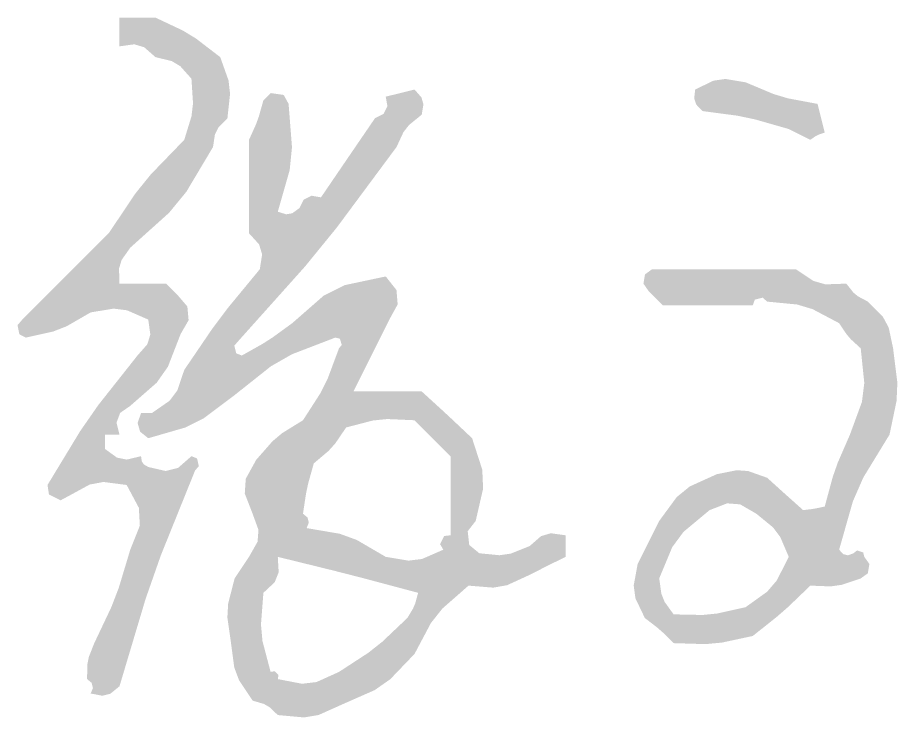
# Model space of a CAD drawing. Extents: x -37230 to 424755, y -141014 to 127947.
# Drawn here: x 47143 to 48237, y 22048 to 22919 of the extents above; entities that cross this region are included whole.
import ezdxf

# ---------------------------------------------------------------- set-up
doc = ezdxf.new("R2010")
doc.units = 0
doc.header["$LTSCALE"] = 1000
doc.header["$MEASUREMENT"] = 0

# ---------------------------------------------------------------- blocks, each defined once
blk = doc.blocks.new('1231313')
for points in [[(2275.97896, 1569.1412), (2275.98074, 1569.14329), (2275.97985, 1569.14687), (2275.97729, 1569.14787), (2275.97108, 1569.14244), (2275.96532, 1569.141), (2275.95728, 1569.14287), (2275.95521, 1569.14408), (2275.95427, 1569.14549), (2275.95395, 1569.14787), (2275.94733, 1569.1463), (2275.94279, 1569.14721), (2275.93728, 1569.1512), (2275.93728, 1569.15387), (2275.93728, 1569.1552), (2275.93728, 1569.15787), (2275.93995, 1569.15787), (2275.94128, 1569.15787), (2275.94395, 1569.15787), (2275.94256, 1569.1634), (2275.94427, 1569.16796), (2275.94895, 1569.17121), (2275.96119, 1569.18194), (2275.9664, 1569.18937), (2275.97229, 1569.20455), (2275.97598, 1569.21092), (2275.9754, 1569.21728), (2275.97062, 1569.22289), (2275.96862, 1569.22489), (2275.96762, 1569.22589), (2275.96562, 1569.22789), (2275.95695, 1569.22789), (2275.95262, 1569.22789), (2275.94395, 1569.22789), (2275.94374, 1569.23485), (2275.94494, 1569.23887), (2275.94895, 1569.24456), (2275.96691, 1569.26072), (2275.97493, 1569.27048), (2275.98729, 1569.29124), (2275.98818, 1569.29714), (2275.98977, 1569.30033), (2275.99396, 1569.30457), (2275.99519, 1569.31592), (2275.99446, 1569.32216), (2275.99063, 1569.33292), (2275.97948, 1569.34149), (2275.97334, 1569.34524), (2275.96062, 1569.35125), (2275.95395, 1569.35125), (2275.95062, 1569.35125), (2275.94395, 1569.35125), (2275.94395, 1569.34592), (2275.94395, 1569.34325), (2275.94395, 1569.33792), (2275.95084, 1569.33887), (2275.95538, 1569.33751), (2275.96062, 1569.33292), (2275.96818, 1569.33108), (2275.97211, 1569.32872), (2275.97729, 1569.32291), (2275.97802, 1569.31152), (2275.97731, 1569.30548), (2275.97396, 1569.29457), (2275.95847, 1569.27854), (2275.95136, 1569.26974), (2275.93895, 1569.25123), (2275.92294, 1569.23522), (2275.91494, 1569.22722), (2275.89894, 1569.21122), (2275.89672, 1569.20864), (2275.89757, 1569.20441), (2275.9006, 1569.20288), (2275.91318, 1569.20567), (2275.91946, 1569.20811), (2275.93061, 1569.21455), (2275.94122, 1569.2163), (2275.94743, 1569.21553), (2275.95728, 1569.21122), (2275.95824, 1569.20432), (2275.95687, 1569.19978), (2275.95228, 1569.19455), (2275.93416, 1569.17162), (2275.92576, 1569.15952), (2275.91061, 1569.13453), (2275.91128, 1569.13011), (2275.91667, 1569.12741), (2275.92061, 1569.12953), (2275.93014, 1569.13472), (2275.93652, 1569.13592), (2275.94728, 1569.13453), (2275.95293, 1569.12392), (2275.95339, 1569.11569), (2275.94895, 1569.10452), (2275.94359, 1569.08674), (2275.94022, 1569.07797), (2275.93228, 1569.06118), (2275.92977, 1569.05486), (2275.92906, 1569.05131), (2275.92894, 1569.04451), (2275.93106, 1569.04276), (2275.93166, 1569.04038), (2275.93061, 1569.03784), (2275.93601, 1569.03678), (2275.93969, 1569.0377), (2275.94395, 1569.04117), (2275.95608, 1569.08179), (2275.96311, 1569.10188)], [(2276.26736, 1569.31124), (2276.25368, 1569.3138), (2276.24686, 1569.31585), (2276.23402, 1569.32125), (2276.22472, 1569.3228), (2276.21918, 1569.32201), (2276.21068, 1569.31791), (2276.21021, 1569.31372), (2276.21112, 1569.31098), (2276.21402, 1569.30791), (2276.23022, 1569.30576), (2276.23831, 1569.30407), (2276.25403, 1569.29957), (2276.25803, 1569.29757), (2276.26003, 1569.29657), (2276.26403, 1569.29457), (2276.26646, 1569.29629), (2276.26786, 1569.29699), (2276.2707, 1569.29791), (2276.26936, 1569.30324), (2276.2687, 1569.30591)]]:
    blk.add_hatch(color=1).paths.add_polyline_path(points)
h = blk.add_hatch(color=1)
h.paths.add_polyline_path([(2276.11242, 1569.13282), (2276.11204, 1569.14159), (2276.10732, 1569.1562), (2276.09806, 1569.16495), (2276.09339, 1569.16929), (2276.08398, 1569.17788), (2276.07131, 1569.17788), (2276.06498, 1569.17788), (2276.05231, 1569.17788), (2276.05298, 1569.17921), (2276.05331, 1569.17988), (2276.05398, 1569.18121), (2276.05998, 1569.19321), (2276.06298, 1569.19921), (2276.06898, 1569.21122), (2276.07283, 1569.21826), (2276.07228, 1569.22491), (2276.06731, 1569.23122), (2276.04835, 1569.2272), (2276.03856, 1569.22231), (2276.02397, 1569.20955), (2276.015, 1569.20301), (2276.0103, 1569.19999), (2276.00063, 1569.19455), (2275.99807, 1569.19555), (2275.99717, 1569.19913), (2275.99896, 1569.20121), (2276.02992, 1569.23584), (2276.04465, 1569.25392), (2276.07231, 1569.29124), (2276.07551, 1569.29814), (2276.07809, 1569.30144), (2276.08398, 1569.30624), (2276.08477, 1569.31103), (2276.08384, 1569.31426), (2276.08065, 1569.31791), (2276.07532, 1569.31658), (2276.07265, 1569.31591), (2276.06731, 1569.31458), (2276.06808, 1569.31017), (2276.0663, 1569.30661), (2276.06231, 1569.30457), (2276.0523, 1569.28991), (2276.0473, 1569.28258), (2276.03731, 1569.2679), (2276.0329, 1569.26866), (2276.02934, 1569.26688), (2276.0273, 1569.2629), (2276.02402, 1569.26052), (2276.02118, 1569.26004), (2276.0173, 1569.26123), (2276.02281, 1569.28057), (2276.02387, 1569.2912), (2276.0223, 1569.31124), (2276.02004, 1569.31538), (2276.01396, 1569.31625), (2276.01063, 1569.31291), (2276.00852, 1569.3054), (2276.00717, 1569.30169), (2276.00396, 1569.29457), (2276.00396, 1569.27723), (2276.00396, 1569.26857), (2276.00396, 1569.25123), (2276.00865, 1569.24608), (2276.01004, 1569.24143), (2276.00896, 1569.23456), (2275.99411, 1569.21655), (2275.98708, 1569.20718), (2275.97396, 1569.18788), (2275.97078, 1569.17839), (2275.96717, 1569.17358), (2275.95895, 1569.16787), (2275.95695, 1569.16787), (2275.95595, 1569.16787), (2275.95395, 1569.16787), (2275.95234, 1569.16329), (2275.9535, 1569.15924), (2275.95728, 1569.1562), (2275.97447, 1569.16118), (2275.983, 1569.16545), (2275.9973, 1569.17621), (2276.01414, 1569.18958), (2276.0239, 1569.19516), (2276.04397, 1569.20288), (2276.04602, 1569.20236), (2276.04696, 1569.19952), (2276.04564, 1569.19788), (2276.04044, 1569.18391), (2276.03703, 1569.17708), (2276.02897, 1569.16454), (2276.01931, 1569.15856), (2276.01479, 1569.15474), (2276.0073, 1569.1462), (2276.00246, 1569.13742), (2276.002, 1569.13054), (2276.00563, 1569.12119), (2276.00836, 1569.11364), (2276.00791, 1569.10818), (2276.00396, 1569.10119), (2276.0013, 1569.09719), (2275.99996, 1569.09519), (2275.9973, 1569.09119), (2275.9943, 1569.07954), (2275.99394, 1569.07308), (2275.99563, 1569.06118), (2275.99713, 1569.04988), (2275.99933, 1569.044), (2276.00563, 1569.03451), (2276.0108, 1569.03302), (2276.0134, 1569.03154), (2276.0173, 1569.02784), (2276.02942, 1569.02673), (2276.0362, 1569.02786), (2276.04731, 1569.03284), (2276.0622, 1569.03941), (2276.06938, 1569.04443), (2276.08065, 1569.05618), (2276.0882, 1569.07044), (2276.09353, 1569.0772), (2276.10566, 1569.08785), (2276.11713, 1569.08692), (2276.12354, 1569.08805), (2276.134, 1569.09285), (2276.14064, 1569.09624), (2276.14397, 1569.09791), (2276.15067, 1569.10119), (2276.15067, 1569.10519), (2276.15067, 1569.10719), (2276.15067, 1569.11119), (2276.14377, 1569.11214), (2276.13923, 1569.11078), (2276.134, 1569.10619), (2276.12524, 1569.10269), (2276.12004, 1569.10194), (2276.11066, 1569.10286), (2276.106, 1569.1067), (2276.10529, 1569.11309), (2276.10899, 1569.11786)])
h.paths.add_polyline_path([(2276.03039, 1569.13064), (2276.0314, 1569.13534), (2276.03397, 1569.14453), (2276.04082, 1569.15033), (2276.04393, 1569.15379), (2276.04897, 1569.1612), (2276.06131, 1569.16441), (2276.06792, 1569.1651), (2276.08065, 1569.16454), (2276.08732, 1569.15787), (2276.09066, 1569.15454), (2276.09732, 1569.14787), (2276.09732, 1569.1332), (2276.09732, 1569.12586), (2276.09732, 1569.11119), (2276.09436, 1569.11087), (2276.09246, 1569.10709), (2276.09399, 1569.10452), (2276.08414, 1569.10021), (2276.07792, 1569.09944), (2276.06731, 1569.10119), (2276.05383, 1569.10906), (2276.04602, 1569.1119), (2276.03064, 1569.11453), (2276.03168, 1569.11707), (2276.03109, 1569.11944), (2276.02897, 1569.12119)], flags=16)
h.paths.add_polyline_path([(2276.0173, 1569.10119), (2276.04337, 1569.09477), (2276.05638, 1569.09144), (2276.08232, 1569.08452), (2276.08097, 1569.07962), (2276.07994, 1569.0772), (2276.07732, 1569.07285), (2276.0656, 1569.06174), (2276.05916, 1569.05666), (2276.04564, 1569.04784), (2276.03524, 1569.04314), (2276.02851, 1569.04235), (2276.0173, 1569.04451), (2276.01762, 1569.04637), (2276.01583, 1569.04816), (2276.01397, 1569.04784), (2276.01021, 1569.06209), (2276.0095, 1569.06983), (2276.01063, 1569.08452), (2276.01588, 1569.08943), (2276.01771, 1569.09402)], flags=16)
h = blk.add_hatch(color=1)
h.paths.add_polyline_path([(2276.30033, 1569.20751), (2276.29762, 1569.21254), (2276.2907, 1569.21955), (2276.2861, 1569.22199), (2276.28393, 1569.2238), (2276.2807, 1569.22789), (2276.271, 1569.22755), (2276.26542, 1569.22914), (2276.25736, 1569.23456), (2276.23069, 1569.23456), (2276.21735, 1569.23456), (2276.19068, 1569.23456), (2276.18741, 1569.23215), (2276.18671, 1569.22789), (2276.18901, 1569.22455), (2276.19168, 1569.22189), (2276.19301, 1569.22055), (2276.19568, 1569.21789), (2276.21235, 1569.21789), (2276.22069, 1569.21789), (2276.23736, 1569.21789), (2276.23831, 1569.22046), (2276.24197, 1569.22138), (2276.24402, 1569.21955), (2276.25788, 1569.21821), (2276.26506, 1569.21606), (2276.27737, 1569.20955), (2276.28079, 1569.20444), (2276.28284, 1569.20204), (2276.28737, 1569.19788), (2276.28902, 1569.18184), (2276.28792, 1569.17301), (2276.28237, 1569.15787), (2276.27674, 1569.14491), (2276.27438, 1569.13817), (2276.2707, 1569.12453), (2276.26673, 1569.12368), (2276.26472, 1569.12334), (2276.2607, 1569.12286), (2276.25401, 1569.12884), (2276.25067, 1569.13184), (2276.24402, 1569.13787), (2276.2352, 1569.14099), (2276.22986, 1569.14137), (2276.22069, 1569.13953), (2276.20817, 1569.13384), (2276.20215, 1569.12894), (2276.19401, 1569.11786), (2276.19001, 1569.10986), (2276.18801, 1569.10586), (2276.18401, 1569.09786), (2276.18219, 1569.08793), (2276.18299, 1569.08195), (2276.18734, 1569.07285), (2276.19296, 1569.06852), (2276.19564, 1569.06617), (2276.20068, 1569.06118), (2276.2154, 1569.06073), (2276.22295, 1569.06142), (2276.23736, 1569.06451), (2276.24845, 1569.07334), (2276.25381, 1569.07803), (2276.26403, 1569.08785), (2276.27345, 1569.08749), (2276.27842, 1569.0882), (2276.28737, 1569.09119), (2276.29066, 1569.09356), (2276.29138, 1569.09788), (2276.28904, 1569.10119), (2276.28852, 1569.10323), (2276.28568, 1569.10418), (2276.28404, 1569.10286), (2276.28145, 1569.10191), (2276.2792, 1569.10248), (2276.27737, 1569.10452), (2276.28373, 1569.12693), (2276.28857, 1569.13799), (2276.30071, 1569.15787), (2276.30398, 1569.17355), (2276.30434, 1569.18198), (2276.30237, 1569.19788)])
h.paths.add_polyline_path([(2276.23902, 1569.12119), (2276.24676, 1569.11485), (2276.2501, 1569.11039), (2276.25403, 1569.10119), (2276.24846, 1569.09022), (2276.24401, 1569.08503), (2276.23402, 1569.07785), (2276.22094, 1569.07493), (2276.21408, 1569.07425), (2276.20068, 1569.07452), (2276.19649, 1569.08035), (2276.19501, 1569.08407), (2276.19401, 1569.09119), (2276.20006, 1569.10572), (2276.20526, 1569.11278), (2276.21735, 1569.12286), (2276.22546, 1569.126), (2276.23149, 1569.12554)], flags=16)
blk = doc.blocks.new('我')
at = {"xscale": 2683.085783044284, "yscale": 2683.085783044284, "zscale": 2683.085783044284}
blk.add_blockref('1231313', (-6166053.7, -4252595.3), dxfattribs=at)

msp = doc.modelspace()

# ---------------------------------------------------------------- block references
msp.add_blockref('我', (106770.6, 64809.9))

doc.saveas('drawing.dxf')
